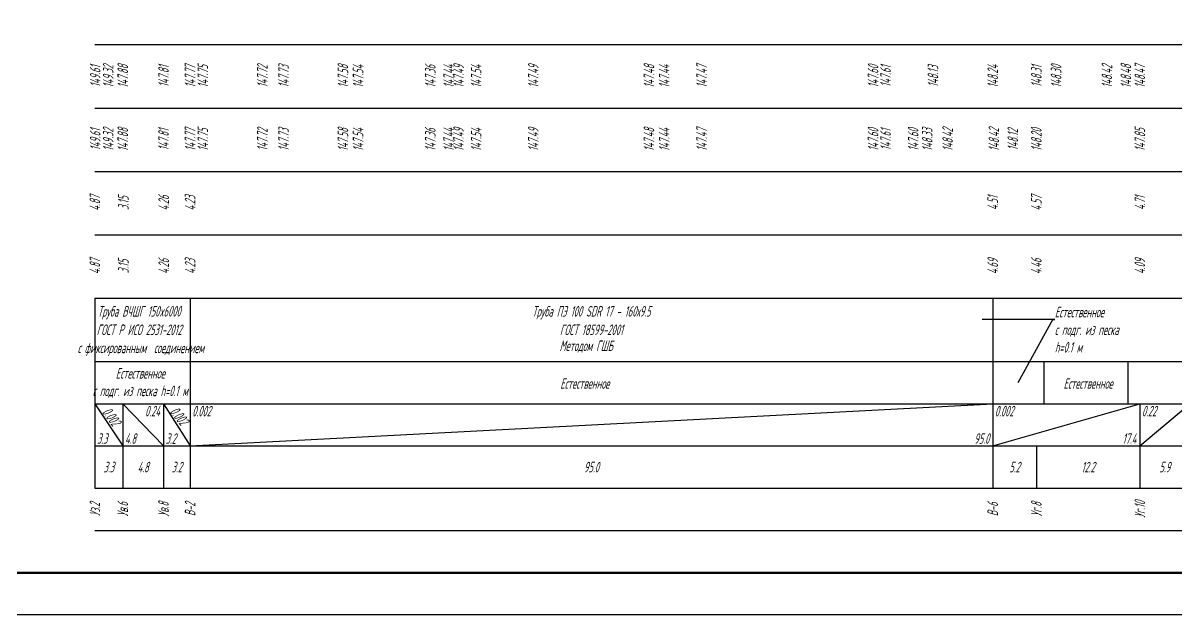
# Model space of a CAD drawing. Header units: metres. Extents: x -30 to 2050, y -904 to 400.
# Drawn here: x 524.7 to 797.7, y -20 to 120.1 of the extents above; entities that cross this region are included whole.
import ezdxf
from ezdxf import colors
from ezdxf.entities.mleader import LeaderData, LeaderLine
from ezdxf.enums import TextEntityAlignment as Align
from ezdxf.math import Vec2, Vec3

# ---------------------------------------------------------------- set-up
doc = ezdxf.new("R2010")
doc.units = ezdxf.units.M
doc.header["$LTSCALE"] = 0.2
doc.layers.add('Таблица', color=7, linetype='Continuous')
doc.styles.add('SPDS', font='SPDS', dxfattribs={"width": 0.7, "oblique": 15, "height": 2.5})
doc.styles.get("Standard").update_dxf_attribs({"font": 'SPDS.shx', "width": 0.7, "oblique": 15, "height": 3})

# ---------------------------------------------------------------- blocks, each defined once
blk = doc.blocks.new('_None')

msp = doc.modelspace()

# ---------------------------------------------------------------- linework, layer by layer
at = {"color": 0}
msp.add_lwpolyline([(-30, 400), (2050, 400), (2050, -20), (-30, -20)], close=True, dxfattribs=at)
at = {"color": 7, "linetype": 'Continuous', "lineweight": 50}
msp.add_lwpolyline([(2045, -10), (-10, -10), (-10, 395), (2045, 395)], close=True, dxfattribs=at)
at = {"layer": 'Таблица'}
for p, q in [((541.73873, 115), (955.8647, 115)), ((541.73873, 100), (955.8647, 100)), ((541.73873, 85), (955.8647, 85)), ((541.73873, 70), (955.8647, 70)), ((541.73873, 55), (955.8647, 55)), ((541.73873, 55), (541.73873, 40)), ((564.29445, 55), (564.29445, 40)), ((754.35515, 55), (754.35515, 30)), ((541.73873, 40), (541.73873, 30)), ((541.73873, 40), (955.8647, 40)), ((541.73873, 30), (541.73873, 20)), ((541.73873, 30), (548.35499, 20)), ((541.73873, 30), (955.8647, 30)), ((548.35499, 30), (548.35499, 20)), ((548.35499, 30), (557.99309, 20)), ((557.99309, 30), (557.99309, 20)), ((557.99309, 30), (564.29445, 20)), ((564.29445, 30), (564.29445, 20)), ((564.29445, 20), (754.35515, 30)), ((754.35515, 30), (754.35515, 20)), ((754.35515, 20), (789.17834, 30)), ((789.17834, 30), (789.17834, 20)), ((789.17834, 20), (800.99574, 30)), ((541.73873, 20), (541.73873, 10)), ((541.73873, 20), (955.8647, 20)), ((548.35499, 20), (548.35499, 10)), ((557.99309, 20), (557.99309, 10)), ((564.29445, 20), (564.29445, 10)), ((754.35515, 20), (754.35515, 10)), ((764.68333, 20), (764.68333, 10)), ((789.17834, 20), (789.17834, 10)), ((541.73873, 10), (955.8647, 10)), ((541.73873, 0), (955.8647, 0))]:
    msp.add_line(p, q, dxfattribs=at)
at = {"layer": 'Таблица', "flags": 128}
for points in [[(564.29445, 40), (564.29445, 30)], [(766.4177, 40), (766.4177, 30)], [(786.34538, 40), (786.34538, 30)]]:
    msp.add_lwpolyline(points, dxfattribs=at)

# ---------------------------------------------------------------- texts
at = {"color": 2, "insert": (534.26755, 38.45338), "char_height": 2.5, "attachment_point": 1}
msp.add_mtext_dynamic_manual_height_columns('\\pxqc;{\\Q15;\\W0.7;\\C256;Естественное\\Pс подг. из песка h=0.1 м}', width=36.4441955, gutter_width=15, heights=[0], dxfattribs=at)
at = {"layer": 'Таблица', "oblique": 15.0000004, "width": 0.7}
for s, rotation, p in [('149.61', 90.0000025, (541.82815, 107.5)), ('149.32', 90.0000025, (544.90618, 107.5)), ('147.88', 90.0000025, (548.35499, 107.5)), ('147.88', 90.0000025, (548.35499, 107.5)), ('147.81', 90.0000025, (557.99309, 107.5)), ('147.81', 90.0000025, (557.99309, 107.5)), ('147.77', 90.0000025, (564.29445, 107.5)), ('147.77', 90.0000025, (564.29445, 107.5)), ('147.75', 90.0000025, (567.31738, 107.5)), ('147.72', 90.0000025, (581.40601, 107.5)), ('147.73', 90.0000025, (586.43167, 107.5)), ('147.58', 90.0000025, (600.48916, 107.5)), ('147.54', 90.0000025, (604.08108, 107.5)), ('147.36', 90.0000025, (621.17414, 107.5)), ('147.44', 90.0000025, (625.52628, 107.5)), ('147.49', 90.0000025, (627.8764, 107.5)), ('147.54', 90.0000025, (632.02752, 107.5)), ('147.49', 90.0000025, (645.56508, 107.5)), ('147.48', 90.0000025, (672.95842, 107.5)), ('147.44', 90.0000025, (676.54259, 107.5)), ('147.47', 90.0000025, (685.42526, 107.5)), ('147.60', 90.0000025, (726.01883, 107.5)), ('147.61', 90.0000025, (728.97018, 107.5)), ('148.13', 90.0000025, (740.20655, 107.5)), ('148.24', 90.0000025, (754.35515, 107.5)), ('148.24', 90.0000025, (754.35515, 107.5)), ('148.31', 90.0000025, (764.68333, 107.5)), ('148.31', 90.0000025, (764.68333, 107.5)), ('148.30', 90.0000025, (769.35523, 107.5)), ('148.42', 90.0000025, (781.38821, 107.5)), ('148.48', 90.0000025, (785.87164, 107.5)), ('148.47', 90.0000025, (789.17834, 107.5)), ('148.47', 90.0000025, (789.17834, 107.5)), ('147.88', 90.0000025, (548.35499, 92.5)), ('147.88', 90.0000025, (548.35499, 92.5)), ('147.77', 90.0000025, (564.29445, 92.5)), ('147.77', 90.0000025, (564.29445, 92.5)), ('147.75', 90.0000025, (567.31738, 92.5)), ('147.58', 90.0000025, (600.48916, 92.5)), ('147.49', 90.0000025, (627.8764, 92.5)), ('147.49', 90.0000025, (645.56508, 92.5)), ('147.48', 90.0000025, (672.95842, 92.5)), ('147.47', 90.0000025, (685.42526, 92.5)), ('148.33', 90.0000025, (738.83669, 92.5)), ('148.42', 90.0000025, (743.66904, 92.5)), ('148.42', 90.0000025, (754.61458, 92.5)), ('147.85', 90.0000025, (789.17834, 92.5)), ('147.85', 90.0000025, (789.17834, 92.5)), ('149.61', 90.0000025, (541.82815, 92.5)), ('149.32', 90.0000025, (544.90618, 92.5)), ('147.81', 90.0000025, (557.99309, 92.5)), ('147.81', 90.0000025, (557.99309, 92.5)), ('147.72', 90.0000025, (581.40601, 92.5)), ('147.73', 90.0000025, (586.43167, 92.5)), ('147.54', 90.0000025, (604.08108, 92.5)), ('147.36', 90.0000025, (621.17414, 92.5)), ('147.44', 90.0000025, (625.52628, 92.5)), ('147.54', 90.0000025, (632.02752, 92.5)), ('147.44', 90.0000025, (676.54259, 92.5)), ('147.60', 90.0000025, (726.01883, 92.5)), ('147.61', 90.0000025, (728.97018, 92.5)), ('147.60', 90.0000025, (735.51198, 92.5)), ('148.12', 90.0000025, (759.09715, 92.5)), ('148.20', 90.0000025, (764.68333, 92.5)), ('148.20', 90.0000025, (764.68333, 92.5)), ('4.87', 90.0000025, (541.73873, 77.5)), ('4.23', 90.0000025, (564.29445, 77.5)), ('4.51', 90.0000025, (754.35515, 77.5)), ('4.57', 90.0000025, (764.68333, 77.5)), ('4.71', 90.0000025, (789.17834, 77.5)), ('4.87', 90.0000025, (541.73873, 62.5)), ('4.23', 90.0000025, (564.29445, 62.5)), ('4.69', 90.0000025, (754.35515, 62.5)), ('4.46', 90.0000025, (764.68333, 62.5)), ('4.09', 90.0000025, (789.17834, 62.5)), ('Уз.2', 90, (541.73873, 5)), ('Ув.6', 90, (548.35499, 5)), ('Ув.8', 90, (557.99309, 5)), ('В-2', 90, (564.29445, 5)), ('В-6', 90, (754.35515, 5)), ('Уг.8', 90, (764.68333, 5)), ('Уг.10', 90, (789.17834, 5))]:
    msp.add_text(s, height=2.5, rotation=rotation, dxfattribs=at).set_placement(p, align=Align.MIDDLE_CENTER)
for s, p in [('3.15', (547.25344, 77.5)), ('4.26', (556.79383, 77.5)), ('3.15', (547.25344, 62.5)), ('4.26', (556.79383, 62.5))]:
    msp.add_text(s, height=2.5, rotation=90.0000025, dxfattribs=at).set_placement(p, align=Align.TOP_CENTER)
for s, p in [('Труба ВЧШГ 150x6000 ', (552.70877, 50.6262)), ('Труба ПЭ 100 SDR 17 - 160х9.5', (659.3248, 50.625))]:
    msp.add_text(s, height=2.5, dxfattribs=at).set_placement(p, align=Align.CENTER)
for s, p in [('ГОСТ Р ИСО 2531-2012 ', (552.70877, 47.5012)), ('ГОСТ 18599-2001', (659.3248, 47.5)), ('с фиксированным  соединением  ', (553.55306, 43.21381)), ('Методом ГШБ', (658.08957, 43.7172)), ('Естественное', (657.74524, 34.78831)), ('Естественное', (776.92727, 34.78831)), ('3.3', (545.04686, 15)), ('4.8', (553.17404, 15)), ('3.2', (561.14377, 15)), ('95.0', (659.3248, 15)), ('5.2', (759.51924, 15)), ('12.2', (776.93083, 15)), ('5.9', (795.08704, 15))]:
    msp.add_text(s, height=2.5, dxfattribs=at).set_placement(p, align=Align.MIDDLE_CENTER)
for rotation, p in [(307.2034772, (547.98609, 25.96318)), (309.3437719, (564.06848, 26.21578))]:
    msp.add_text('0.002', height=2.5, rotation=rotation, dxfattribs=at).set_placement(p, align=Align.TOP_RIGHT)
msp.add_text('0.24', height=2.5, dxfattribs=at).set_placement((557.15815, 29.5), align=Align.TOP_RIGHT)
for s, p in [('0.002', (564.79445, 29.5)), ('0.002', (754.85515, 29.5)), ('0.22', (789.67834, 29.5))]:
    msp.add_text(s, height=2.5, dxfattribs=at).set_placement(p, align=Align.TOP_LEFT)
for s, p in [('3.3', (542.23873, 20.5)), ('4.8', (548.85499, 20.5)), ('3.2', (558.49309, 20.5))]:
    msp.add_text(s, height=2.5, dxfattribs=at).set_placement(p)
for s, p in [('95.0', (753.52022, 20.5)), ('17.4', (788.3434, 20.5))]:
    msp.add_text(s, height=2.5, dxfattribs=at).set_placement(p, align=Align.RIGHT)

# ---------------------------------------------------------------- leaders
at = {"layer": 'Таблица'}
ml = msp.add_multileader_mtext('Standard', dxfattribs=at)
ml.set_content('Естественное\\Pс подг. из песка h=0.1 м', color=256, style='SPDS')
ml.set_leader_properties()
ml.set_arrow_properties(name='NONE')
ml.build(insert=Vec2(0, 0))
ml.multileader.update_dxf_attribs({"text_left_attachment_type": 6, "text_right_attachment_type": 6, "dogleg_length": 0.5, "arrow_head_size": 1})
ctx = ml.context
ctx.base_point, ctx.char_height, ctx.arrow_head_size, ctx.landing_gap_size, ctx.plane_origin = Vec3(769.05046, 49.94186), 2.5, 1, 0, Vec3(-1094.86794, 770.23829)
ctx.left_attachment, ctx.right_attachment = 6, 6
notes = []
notes.append((ctx, [(1, (1, 1, 0), (768.55046, 49.94186), (1, 0), 0.5, [(0, [(760.34051, 35)], 0, [])])]))
ctx.mtext.insert, ctx.mtext.width, ctx.mtext.defined_height, ctx.mtext.line_spacing_style, ctx.mtext.flow_direction = Vec3(769.05046, 52.94186), 16.9926466, 8.31551, 2, 5
for ctx, leaders in notes:
    for number, flags, end, landing, length, lines in leaders:
        leader = LeaderData()
        leader.index, (leader.has_last_leader_line, leader.has_dogleg_vector, leader.attachment_direction) = number, flags
        leader.last_leader_point, leader.dogleg_vector, leader.dogleg_length = Vec3(end), Vec3(landing), length
        for number, points, colour, breaks in lines:
            line = LeaderLine()
            line.index, line.vertices, line.color, line.breaks = number, Vec3.list(points), colors.encode_raw_color(colour), breaks
            leader.lines.append(line)
        ctx.leaders.append(leader)

doc.saveas('drawing.dxf')
